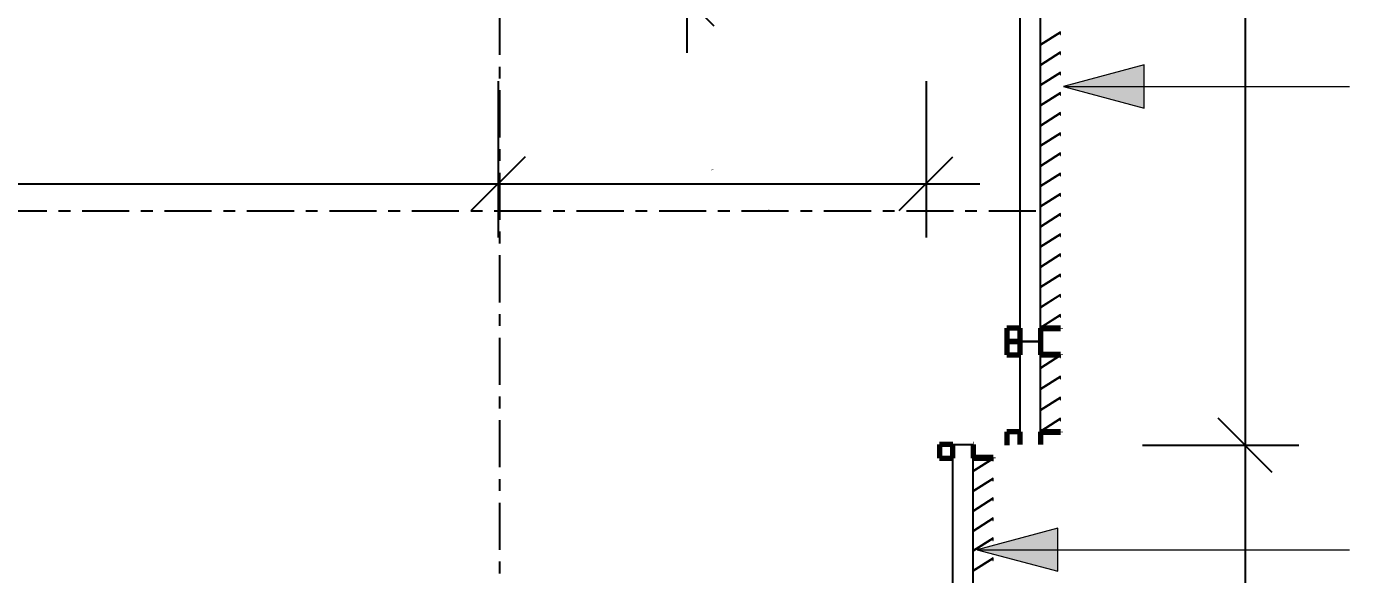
# Model space of a CAD drawing. Header units: millimetres. Extents: x -1379 to 1385823, y -4884429 to 548763.
# Drawn here: x 462651 to 467567, y -2311780 to -2309745 of the extents above; entities that cross this region are included whole.
import ezdxf
from ezdxf.enums import TextEntityAlignment as Align

# ---------------------------------------------------------------- set-up
doc = ezdxf.new("R2010")
doc.units = ezdxf.units.MM
doc.linetypes.add('CENTER', pattern=[50.8, 31.75, -6.35, 6.35, -6.35])
doc.linetypes.add('TA_GL_000.70000', pattern=[1.925, 0.7, -0.175, 0.175, -0.175, 0.7])
for name, color, linetype in [('000 - 0_SYM_DWG_GRIDLINE_MAIN_COLOR_251', 7, 'Continuous'), ('000 - 0_SYM_DWG_SLOPE-SYM_TEXT_COLOR_3', 7, 'Continuous'), ('000 - D I M', 7, 'Continuous'), ('000 - GRID', 7, 'CENTER')]:
    doc.layers.add(name, color=color, linetype=linetype)
doc.layers.add('000 - CONCRETE_EX_LOUVERS_DEF_SUB', color=7, linetype='Continuous', plot=False)
doc.layers.add('G-ANNO-TEXT', color=7, linetype='Continuous', lineweight=9)
doc.styles.add('ARIAL', font='arial.ttf')
doc.styles.add('Arial_2', font='arial.ttf', dxfattribs={"height": 3})
doc.styles.add('TA', font='', dxfattribs={"height": 4.5})
doc.styles.get('TA').set_extended_font_data('Cordia New')
doc.dimstyles.new('DPA-DIM-3_0_T-T', dxfattribs={"dimscale": 304.8, "dimtxt": 306.07782, "dimasz": 0.656168, "dimexe": 0.656168, "dimexo": 0.0625, "dimgap": 0.164042, "dimtad": 1, "dimdec": 0, "dimzin": 0, "dimdsep": 46, "dimtxsty": 'Arial_2', "dimblk1": 'OBLIQUE', "dimblk2": 'OBLIQUE', "dimsah": 1, "dimcen": 0.09, "dimdle": 0.656168, "dimclrd": 7, "dimclre": 7, "dimclrt": 7, "dimadec": 8, "dimazin": 0, "dimtfac": 1, "dimtdec": 4, "dimtix": 1, "dimtmove": 0, "dimatfit": 3, "dimfxl": 1.312336, "dimfxlon": 1, "dimtvp": 1, "dimtolj": 1, "dimtzin": 0, "dimarcsym": 2})

# ---------------------------------------------------------------- blocks, each defined once
blk = doc.blocks.new('DPA_CP_Entrance Louver Grill Vertical Z - Louver Grill Vertical Z-5239802-IV01 - LOWER ROOF LEVEL PLAN')
at = {"layer": '000 - CONCRETE_EX_LOUVERS_DEF_SUB', "color": 7, "lineweight": 70}
for p, q in [((-506, 0), (-556, 0)), ((-556, 0), (-556, -50)), ((-506, -50), (-506, 0)), ((556, 0), (506, 0)), ((506, 0), (506, -50)), ((556, -50), (556, 0)), ((-556, -50), (-506, -50)), ((506, -50), (556, -50)), ((-506, -125), (-556, -125)), ((-556, -125), (-556, -127)), ((-556, -127), (-508, -127)), ((-508, -127), (-508, -200)), ((-506, -200), (-506, -125)), ((556, -125), (506, -125)), ((506, -125), (506, -200)), ((508, -200), (508, -127)), ((508, -127), (556, -127)), ((556, -127), (556, -125)), ((-508, -200), (-506, -200)), ((506, -200), (508, -200))]:
    blk.add_line(p, q, dxfattribs=at)
at = {"layer": '000 - CONCRETE_EX_LOUVERS_DEF_SUB', "color": 7}
for p, q in [((-556, -125), (-556, -50)), ((-556, -50), (556, -50)), ((556, -50), (556, -125)), ((-556, -125), (556, -125))]:
    blk.add_line(p, q, dxfattribs=at)
blk = doc.blocks.new('GM_Louver Grill Vertical Z1 - Z Profile-V484-IV01 - LOWER ROOF LEVEL PLAN')
at = {"layer": '000 - CONCRETE_EX_LOUVERS_DEF_SUB', "color": 7, "lineweight": 9}
for p, q in [((30, 0), (0.1, 0)), ((0.1, 0), (46.4, -73)), ((30, -2), (30, 0)), ((50, -75), (3.7, -2)), ((3.7, -2), (30, -2)), ((46.4, -73), (40, -73)), ((40, -73), (40, -75)), ((40, -75), (50, -75))]:
    blk.add_line(p, q, dxfattribs=at)
blk = doc.blocks.new('GM_Louver Grill Vertical Z1 - Z Profile-V533-IV01 - LOWER ROOF LEVEL PLAN')
at = {"layer": '000 - CONCRETE_EX_LOUVERS_DEF_SUB', "color": 7, "lineweight": 9}
for p, q in [((30, 0), (0.1, 0)), ((0.1, 0), (46.4, -73)), ((30, -2), (30, 0)), ((50, -75), (3.7, -2)), ((3.7, -2), (30, -2)), ((46.4, -73), (40, -73)), ((40, -73), (40, -75)), ((40, -75), (50, -75))]:
    blk.add_line(p, q, dxfattribs=at)
blk = doc.blocks.new('GM_Louver Grill Vertical Z1 - Z Profile-V534-IV01 - LOWER ROOF LEVEL PLAN')
at = {"layer": '000 - CONCRETE_EX_LOUVERS_DEF_SUB', "color": 7, "lineweight": 9}
for p, q in [((30, 0), (0.1, 0)), ((0.1, 0), (46.4, -73)), ((30, -2), (30, 0)), ((50, -75), (3.7, -2)), ((3.7, -2), (30, -2)), ((46.4, -73), (40, -73)), ((40, -73), (40, -75)), ((40, -75), (50, -75))]:
    blk.add_line(p, q, dxfattribs=at)
blk = doc.blocks.new('GM_Louver Grill Vertical Z1 - Z Profile-V535-IV01 - LOWER ROOF LEVEL PLAN')
at = {"layer": '000 - CONCRETE_EX_LOUVERS_DEF_SUB', "color": 7, "lineweight": 9}
for p, q in [((30, 0), (0.1, 0)), ((0.1, 0), (46.4, -73)), ((30, -2), (30, 0)), ((50, -75), (3.7, -2)), ((3.7, -2), (30, -2)), ((46.4, -73), (40, -73)), ((40, -73), (40, -75)), ((40, -75), (50, -75))]:
    blk.add_line(p, q, dxfattribs=at)
blk = doc.blocks.new('GM_Louver Grill Vertical Z1 - Z Profile-V536-IV01 - LOWER ROOF LEVEL PLAN')
at = {"layer": '000 - CONCRETE_EX_LOUVERS_DEF_SUB', "color": 7, "lineweight": 9}
for p, q in [((30, 0), (0.1, 0)), ((0.1, 0), (46.4, -73)), ((30, -2), (30, 0)), ((50, -75), (3.7, -2)), ((3.7, -2), (30, -2)), ((46.4, -73), (40, -73)), ((40, -73), (40, -75)), ((40, -75), (50, -75))]:
    blk.add_line(p, q, dxfattribs=at)
blk = doc.blocks.new('GM_Louver Grill Vertical Z1 - Z Profile-V537-IV01 - LOWER ROOF LEVEL PLAN')
at = {"layer": '000 - CONCRETE_EX_LOUVERS_DEF_SUB', "color": 7, "lineweight": 9}
for p, q in [((30, 0), (0.1, 0)), ((0.1, 0), (46.4, -73)), ((30, -2), (30, 0)), ((50, -75), (3.7, -2)), ((3.7, -2), (30, -2)), ((46.4, -73), (40, -73)), ((40, -73), (40, -75)), ((40, -75), (50, -75))]:
    blk.add_line(p, q, dxfattribs=at)
blk = doc.blocks.new('DPA_CP_Entrance Louver Grill Vertical Z - Louver Grill Vertical Z-5240929-IV01 - LOWER ROOF LEVEL PLAN')
at = {"layer": '000 - CONCRETE_EX_LOUVERS_DEF_SUB', "color": 7, "lineweight": 70}
for p, q in [((-142.5, 0), (-192.5, 0)), ((-142.5, -50), (-142.5, 0)), ((192.5, 0), (142.5, 0)), ((142.5, 0), (142.5, -50)), ((192.5, -50), (192.5, 0)), ((-190.5, -50), (-142.5, -50)), ((142.5, -50), (192.5, -50)), ((-142.5, -125), (-190.5, -125)), ((-190.5, -127), (-144.5, -127)), ((-144.5, -127), (-144.5, -200)), ((-142.5, -200), (-142.5, -125)), ((192.5, -125), (142.5, -125)), ((142.5, -125), (142.5, -200)), ((144.5, -200), (144.5, -127)), ((144.5, -127), (192.5, -127)), ((192.5, -127), (192.5, -125)), ((-144.5, -200), (-142.5, -200)), ((142.5, -200), (144.5, -200))]:
    blk.add_line(p, q, dxfattribs=at)
at = {"layer": '000 - CONCRETE_EX_LOUVERS_DEF_SUB', "color": 7}
for p, q in [((-190.5, -50), (192.5, -50)), ((192.5, -50), (192.5, -125)), ((-190.5, -125), (192.5, -125))]:
    blk.add_line(p, q, dxfattribs=at)
blk = doc.blocks.new('DPA_CP_Entrance Louver Grill Vertical Z - Louver Grill Vertical Z-4595767-IV01 - LOWER ROOF LEVEL PLAN')
at = {"layer": '000 - CONCRETE_EX_LOUVERS_DEF_SUB', "color": 7, "lineweight": 70}
for p, q in [((-700, 0), (-750, 0)), ((-750, 0), (-750, -50)), ((-700, -50), (-700, 0)), ((750, 0), (700, 0)), ((700, 0), (700, -50)), ((750, -50), (750, 0)), ((-750, -50), (-700, -50)), ((700, -50), (750, -50)), ((-700, -125), (-750, -125)), ((-750, -125), (-750, -127)), ((-750, -127), (-702, -127)), ((-702, -127), (-702, -200)), ((-700, -200), (-700, -125)), ((750, -125), (700, -125)), ((700, -125), (700, -200)), ((702, -200), (702, -127)), ((702, -127), (750, -127)), ((750, -127), (750, -125)), ((-702, -200), (-700, -200)), ((700, -200), (702, -200))]:
    blk.add_line(p, q, dxfattribs=at)
at = {"layer": '000 - CONCRETE_EX_LOUVERS_DEF_SUB', "color": 7}
for p, q in [((-750, -125), (-750, -50)), ((-750, -50), (750, -50)), ((750, -50), (750, -125)), ((-750, -125), (750, -125))]:
    blk.add_line(p, q, dxfattribs=at)
blk = doc.blocks.new('GM_Louver Grill Vertical Z1 - Z Profile-V597-IV01 - LOWER ROOF LEVEL PLAN')
at = {"layer": '000 - CONCRETE_EX_LOUVERS_DEF_SUB', "color": 7, "lineweight": 9}
for p, q in [((30, 0), (0.1, 0)), ((0.1, 0), (46.4, -73)), ((30, -2), (30, 0)), ((50, -75), (3.7, -2)), ((3.7, -2), (30, -2)), ((46.4, -73), (40, -73)), ((40, -73), (40, -75)), ((40, -75), (50, -75))]:
    blk.add_line(p, q, dxfattribs=at)
blk = doc.blocks.new('GM_Louver Grill Vertical Z1 - Z Profile-V598-IV01 - LOWER ROOF LEVEL PLAN')
at = {"layer": '000 - CONCRETE_EX_LOUVERS_DEF_SUB', "color": 7, "lineweight": 9}
for p, q in [((30, 0), (0.1, 0)), ((0.1, 0), (46.4, -73)), ((30, -2), (30, 0)), ((50, -75), (3.7, -2)), ((3.7, -2), (30, -2)), ((46.4, -73), (40, -73)), ((40, -73), (40, -75)), ((40, -75), (50, -75))]:
    blk.add_line(p, q, dxfattribs=at)
blk = doc.blocks.new('GM_Louver Grill Vertical Z1 - Z Profile-V599-IV01 - LOWER ROOF LEVEL PLAN')
at = {"layer": '000 - CONCRETE_EX_LOUVERS_DEF_SUB', "color": 7, "lineweight": 9}
for p, q in [((30, 0), (0.1, 0)), ((0.1, 0), (46.4, -73)), ((30, -2), (30, 0)), ((50, -75), (3.7, -2)), ((3.7, -2), (30, -2)), ((46.4, -73), (40, -73)), ((40, -73), (40, -75)), ((40, -75), (50, -75))]:
    blk.add_line(p, q, dxfattribs=at)
blk = doc.blocks.new('GM_Louver Grill Vertical Z1 - Z Profile-V600-IV01 - LOWER ROOF LEVEL PLAN')
at = {"layer": '000 - CONCRETE_EX_LOUVERS_DEF_SUB', "color": 7, "lineweight": 9}
for p, q in [((30, 0), (0.1, 0)), ((0.1, 0), (46.4, -73)), ((30, -2), (30, 0)), ((50, -75), (3.7, -2)), ((3.7, -2), (30, -2)), ((46.4, -73), (40, -73)), ((40, -73), (40, -75)), ((40, -75), (50, -75))]:
    blk.add_line(p, q, dxfattribs=at)
blk = doc.blocks.new('GM_Louver Grill Vertical Z1 - Z Profile-V601-IV01 - LOWER ROOF LEVEL PLAN')
at = {"layer": '000 - CONCRETE_EX_LOUVERS_DEF_SUB', "color": 7, "lineweight": 9}
for p, q in [((30, 0), (0.1, 0)), ((0.1, 0), (46.4, -73)), ((30, -2), (30, 0)), ((50, -75), (3.7, -2)), ((3.7, -2), (30, -2)), ((46.4, -73), (40, -73)), ((40, -73), (40, -75)), ((40, -75), (50, -75))]:
    blk.add_line(p, q, dxfattribs=at)
blk = doc.blocks.new('GM_Louver Grill Vertical Z1 - Z Profile-V602-IV01 - LOWER ROOF LEVEL PLAN')
at = {"layer": '000 - CONCRETE_EX_LOUVERS_DEF_SUB', "color": 7, "lineweight": 9}
for p, q in [((30, 0), (0.1, 0)), ((0.1, 0), (46.4, -73)), ((30, -2), (30, 0)), ((50, -75), (3.7, -2)), ((3.7, -2), (30, -2)), ((46.4, -73), (40, -73)), ((40, -73), (40, -75)), ((40, -75), (50, -75))]:
    blk.add_line(p, q, dxfattribs=at)
blk = doc.blocks.new('GM_Louver Grill Vertical Z1 - Z Profile-V603-IV01 - LOWER ROOF LEVEL PLAN')
at = {"layer": '000 - CONCRETE_EX_LOUVERS_DEF_SUB', "color": 7, "lineweight": 9}
for p, q in [((30, 0), (0.1, 0)), ((0.1, 0), (46.4, -73)), ((30, -2), (30, 0)), ((50, -75), (3.7, -2)), ((3.7, -2), (30, -2)), ((46.4, -73), (40, -73)), ((40, -73), (40, -75)), ((40, -75), (50, -75))]:
    blk.add_line(p, q, dxfattribs=at)
blk = doc.blocks.new('GM_Louver Grill Vertical Z1 - Z Profile-V604-IV01 - LOWER ROOF LEVEL PLAN')
at = {"layer": '000 - CONCRETE_EX_LOUVERS_DEF_SUB', "color": 7, "lineweight": 9}
for p, q in [((30, 0), (0.1, 0)), ((0.1, 0), (46.4, -73)), ((30, -2), (30, 0)), ((50, -75), (3.7, -2)), ((3.7, -2), (30, -2)), ((46.4, -73), (40, -73)), ((40, -73), (40, -75)), ((40, -75), (50, -75))]:
    blk.add_line(p, q, dxfattribs=at)
blk = doc.blocks.new('GM_Louver Grill Vertical Z1 - Z Profile-V605-IV01 - LOWER ROOF LEVEL PLAN')
at = {"layer": '000 - CONCRETE_EX_LOUVERS_DEF_SUB', "color": 7, "lineweight": 9}
for p, q in [((30, 0), (0.1, 0)), ((0.1, 0), (46.4, -73)), ((30, -2), (30, 0)), ((50, -75), (3.7, -2)), ((3.7, -2), (30, -2)), ((46.4, -73), (40, -73)), ((40, -73), (40, -75)), ((40, -75), (50, -75))]:
    blk.add_line(p, q, dxfattribs=at)
blk = doc.blocks.new('GM_Louver Grill Vertical Z1 - Z Profile-V606-IV01 - LOWER ROOF LEVEL PLAN')
at = {"layer": '000 - CONCRETE_EX_LOUVERS_DEF_SUB', "color": 7, "lineweight": 9}
for p, q in [((30, 0), (0.1, 0)), ((0.1, 0), (46.4, -73)), ((30, -2), (30, 0)), ((50, -75), (3.7, -2)), ((3.7, -2), (30, -2)), ((46.4, -73), (40, -73)), ((40, -73), (40, -75)), ((40, -75), (50, -75))]:
    blk.add_line(p, q, dxfattribs=at)
blk = doc.blocks.new('GM_Louver Grill Vertical Z1 - Z Profile-V607-IV01 - LOWER ROOF LEVEL PLAN')
at = {"layer": '000 - CONCRETE_EX_LOUVERS_DEF_SUB', "color": 7, "lineweight": 9}
for p, q in [((30, 0), (0.1, 0)), ((0.1, 0), (46.4, -73)), ((30, -2), (30, 0)), ((50, -75), (3.7, -2)), ((3.7, -2), (30, -2)), ((46.4, -73), (40, -73)), ((40, -73), (40, -75)), ((40, -75), (50, -75))]:
    blk.add_line(p, q, dxfattribs=at)
blk = doc.blocks.new('GM_Louver Grill Vertical Z1 - Z Profile-V608-IV01 - LOWER ROOF LEVEL PLAN')
at = {"layer": '000 - CONCRETE_EX_LOUVERS_DEF_SUB', "color": 7, "lineweight": 9}
for p, q in [((30, 0), (0.1, 0)), ((0.1, 0), (46.4, -73)), ((30, -2), (30, 0)), ((50, -75), (3.7, -2)), ((3.7, -2), (30, -2)), ((46.4, -73), (40, -73)), ((40, -73), (40, -75)), ((40, -75), (50, -75))]:
    blk.add_line(p, q, dxfattribs=at)
blk = doc.blocks.new('GM_Louver Grill Vertical Z1 - Z Profile-V609-IV01 - LOWER ROOF LEVEL PLAN')
at = {"layer": '000 - CONCRETE_EX_LOUVERS_DEF_SUB', "lineweight": 9}
h = blk.add_hatch(dxfattribs=at)
h.set_pattern_fill('FP_67', style=0, pattern_type=2)
h.set_pattern_definition([(320, (2318072.5, 233351.46), (-63.75582, -728.7365), [76.2, -838.2]), (265, (2318072.5, 233351.5), (764.2276, 140.97162), [60.96, -670.56]), (10.451, (2318067.2, 233290.74), (700.46675, -587.77), [64.76, -712.36]), (316.184, (2318275.7, 233351.5), (-168.17096, -1084.31624), [114.3, -1257.3]), (6.636, (2318261.7, 233261.1), (989.70985, -949.6099), [97.14, -1068.54]), (261.184, (2318275.7, 233351.5), (989.70115, -949.62055), [91.44, -1005.84]), (291, (2318224.9, 233249.86), (-409.06057, -606.45787), [76.2, -838.2]), (236, (2318224.9, 233249.9), (736.75292, -247.20834), [60.96, -670.56]), (341.451, (2318190.8, 233199.3), (327.68547, -853.66825), [64.76, -712.36]), (307.5, (2318072.48, 233351.46), (338.22012, -12.354693), [33.528, -628.904, 33.528, -1320.292]), (307.5, (2318072.48, 233351.46), (338.22012, -12.354693), [-695.96, -647.192, 33.528, -639.572]), (277.5, (2318072.48, 233351.46), (400.722127, -267.278874), [33.528, -354.584, 33.528, -870.204]), (277.5, (2318072.48, 233351.46), (400.722127, -267.278874), [-421.64, -613.664, 33.528, -223.012]), (237.5, (2318072.48, 233578.03), (-22.915345, -542.36333), [33.528, -220.472, 33.528, -1810.512]), (237.5, (2318072.48, 233578.03), (-22.915345, -542.36333), [-287.528, -758.952, 33.528, -1018.032]), (227.5, (2318072.5, 233679.63), (101.70711, -592.51696), [33.528, -296.672, 33.528, -1239.52]), (227.5, (2318072.5, 233679.63), (101.70711, -592.51696), [-363.728, -492.76, 33.528, -713.232])])
h.paths.add_polyline_path([(0.1, 0), (46.4, -73), (40, -73), (40, -75), (50, -75), (3.7, -2), (30, -2), (30, 0)])
at = {"layer": '000 - CONCRETE_EX_LOUVERS_DEF_SUB', "color": 7, "lineweight": 9}
for p, q in [((30, 0), (0.1, 0)), ((0.1, 0), (46.4, -73)), ((30, -2), (30, 0)), ((50, -75), (3.7, -2)), ((3.7, -2), (30, -2)), ((46.4, -73), (40, -73)), ((40, -73), (40, -75)), ((40, -75), (50, -75))]:
    blk.add_line(p, q, dxfattribs=at)
blk = doc.blocks.new('GM_Louver Grill Vertical Z1 - Z Profile-V610-IV01 - LOWER ROOF LEVEL PLAN')
at = {"layer": '000 - CONCRETE_EX_LOUVERS_DEF_SUB', "color": 7, "lineweight": 9}
for p, q in [((30, 0), (0.1, 0)), ((0.1, 0), (46.4, -73)), ((30, -2), (30, 0)), ((50, -75), (3.7, -2)), ((3.7, -2), (30, -2)), ((46.4, -73), (40, -73)), ((40, -73), (40, -75)), ((40, -75), (50, -75))]:
    blk.add_line(p, q, dxfattribs=at)
blk = doc.blocks.new('GM_Louver Grill Vertical Z1 - Z Profile-V612-IV01 - LOWER ROOF LEVEL PLAN')
at = {"layer": '000 - CONCRETE_EX_LOUVERS_DEF_SUB', "lineweight": 9}
h = blk.add_hatch(dxfattribs=at)
h.set_pattern_fill('FP_68', style=0, pattern_type=2)
h.set_pattern_definition([(320, (2318222.5, 233351.46), (-63.75582, -728.7365), [76.2, -838.2]), (265, (2318222.5, 233351.5), (764.2276, 140.97162), [60.96, -670.56]), (10.451, (2318217.2, 233290.74), (700.46675, -587.77), [64.76, -712.36]), (316.184, (2318425.7, 233351.5), (-168.17096, -1084.31624), [114.3, -1257.3]), (6.636, (2318411.7, 233261.1), (989.70985, -949.6099), [97.14, -1068.54]), (261.184, (2318425.7, 233351.5), (989.70115, -949.62055), [91.44, -1005.84]), (291, (2318374.9, 233249.86), (-409.06057, -606.45787), [76.2, -838.2]), (236, (2318374.9, 233249.9), (736.75292, -247.20834), [60.96, -670.56]), (341.451, (2318340.8, 233199.3), (327.68547, -853.66825), [64.76, -712.36]), (307.5, (2318222.48, 233351.46), (338.22012, -12.354693), [33.528, -628.904, 33.528, -1320.292]), (307.5, (2318222.48, 233351.46), (338.22012, -12.354693), [-695.96, -647.192, 33.528, -639.572]), (277.5, (2318222.48, 233351.46), (400.722127, -267.278874), [33.528, -354.584, 33.528, -870.204]), (277.5, (2318222.48, 233351.46), (400.722127, -267.278874), [-421.64, -613.664, 33.528, -223.012]), (237.5, (2318222.48, 233578.03), (-22.915345, -542.36333), [33.528, -220.472, 33.528, -1810.512]), (237.5, (2318222.48, 233578.03), (-22.915345, -542.36333), [-287.528, -758.952, 33.528, -1018.032]), (227.5, (2318222.5, 233679.63), (101.70711, -592.51696), [33.528, -296.672, 33.528, -1239.52]), (227.5, (2318222.5, 233679.63), (101.70711, -592.51696), [-363.728, -492.76, 33.528, -713.232])])
h.paths.add_polyline_path([(0.1, 0), (46.4, -73), (40, -73), (40, -75), (50, -75), (3.7, -2), (30, -2), (30, 0)])
at = {"layer": '000 - CONCRETE_EX_LOUVERS_DEF_SUB', "color": 7, "lineweight": 9}
for p, q in [((30, 0), (0.1, 0)), ((0.1, 0), (46.4, -73)), ((30, -2), (30, 0)), ((50, -75), (3.7, -2)), ((3.7, -2), (30, -2)), ((46.4, -73), (40, -73)), ((40, -73), (40, -75)), ((40, -75), (50, -75))]:
    blk.add_line(p, q, dxfattribs=at)
blk = doc.blocks.new('GM_Louver Grill Vertical Z1 - Z Profile-V613-IV01 - LOWER ROOF LEVEL PLAN')
at = {"layer": '000 - CONCRETE_EX_LOUVERS_DEF_SUB', "color": 7, "lineweight": 9}
for p, q in [((30, 0), (0.1, 0)), ((0.1, 0), (46.4, -73)), ((30, -2), (30, 0)), ((50, -75), (3.7, -2)), ((3.7, -2), (30, -2)), ((46.4, -73), (40, -73)), ((40, -73), (40, -75)), ((40, -75), (50, -75))]:
    blk.add_line(p, q, dxfattribs=at)
blk = doc.blocks.new('GM_Louver Grill Vertical Z1 - Z Profile-V614-IV01 - LOWER ROOF LEVEL PLAN')
at = {"layer": '000 - CONCRETE_EX_LOUVERS_DEF_SUB', "color": 7, "lineweight": 9}
for p, q in [((30, 0), (0.1, 0)), ((0.1, 0), (46.4, -73)), ((30, -2), (30, 0)), ((50, -75), (3.7, -2)), ((3.7, -2), (30, -2)), ((46.4, -73), (40, -73)), ((40, -73), (40, -75)), ((40, -75), (50, -75))]:
    blk.add_line(p, q, dxfattribs=at)
blk = doc.blocks.new('GM_Louver Grill Vertical Z1 - Z Profile-V615-IV01 - LOWER ROOF LEVEL PLAN')
at = {"layer": '000 - CONCRETE_EX_LOUVERS_DEF_SUB', "color": 7, "lineweight": 9}
for p, q in [((30, 0), (0.1, 0)), ((0.1, 0), (46.4, -73)), ((30, -2), (30, 0)), ((50, -75), (3.7, -2)), ((3.7, -2), (30, -2)), ((46.4, -73), (40, -73)), ((40, -73), (40, -75)), ((40, -75), (50, -75))]:
    blk.add_line(p, q, dxfattribs=at)
blk = doc.blocks.new('GM_Louver Grill Vertical Z1 - Z Profile-V616-IV01 - LOWER ROOF LEVEL PLAN')
at = {"layer": '000 - CONCRETE_EX_LOUVERS_DEF_SUB', "color": 7, "lineweight": 9}
for p, q in [((30, 0), (0.1, 0)), ((0.1, 0), (46.4, -73)), ((30, -2), (30, 0)), ((50, -75), (3.7, -2)), ((3.7, -2), (30, -2)), ((46.4, -73), (40, -73)), ((40, -73), (40, -75)), ((40, -75), (50, -75))]:
    blk.add_line(p, q, dxfattribs=at)
blk = doc.blocks.new('_Oblique')
at = {"color": 7, "linetype": 'ByBlock', "lineweight": -2}
blk.add_line((-0.5, -0.5), (0.5, 0.5), dxfattribs=at)
blk = doc.blocks.new('*D838')
at = {"layer": '000 - D I M', "color": 7, "lineweight": -2, "transparency": 16777216}
for p, q in [((465105.9, -2309842.7), (465105.9, -2306557.7)), ((464724.9, -2306757.7), (465305.9, -2306757.7)), ((464724.9, -2309642.7), (465305.9, -2309642.7))]:
    blk.add_line(p, q, dxfattribs=at)
at = {"layer": 'Defpoints', "color": 7, "transparency": 16777216}
for p in [(464705.9, -2306757.7), (465105.9, -2306757.7), (464705.9, -2309642.7)]:
    blk.add_point(p, dxfattribs=at)
at = {"layer": '000 - D I M', "color": 7, "lineweight": -2, "transparency": 16777216, "xscale": 200, "yscale": 200, "zscale": 200}
for p, rotation in [((465105.9, -2306757.7), 90), ((465105.9, -2309642.7), 270)]:
    blk.add_blockref('_Oblique', p, dxfattribs=dict(at, rotation=rotation))
at = {"layer": '000 - D I M', "color": 7, "transparency": 16777216, "insert": (465054.3, -2308200.2), "char_height": 3, "width": 1107.531, "attachment_point": 5, "rotation": 90, "style": 'Arial_2'}
blk.add_mtext('\\A1;2885', dxfattribs=at)
blk = doc.blocks.new('*D842')
at = {"layer": '000 - D I M', "color": 7, "lineweight": -2, "transparency": 16777216}
for p, q in [((457803.8, -2309947.7), (457803.8, -2310528.7)), ((464403.8, -2309947.7), (464403.8, -2310528.7)), ((457603.8, -2310328.7), (464603.8, -2310328.7))]:
    blk.add_line(p, q, dxfattribs=at)
at = {"layer": 'Defpoints', "color": 7, "transparency": 16777216}
for p in [(457803.8, -2309928.7), (464403.8, -2309928.7), (464403.8, -2310328.7)]:
    blk.add_point(p, dxfattribs=at)
at = {"layer": '000 - D I M', "color": 7, "lineweight": -2, "transparency": 16777216, "xscale": 200, "yscale": 200, "zscale": 200, "rotation": 180}
blk.add_blockref('_Oblique', (457803.8, -2310328.7), dxfattribs=at)
at = {"layer": '000 - D I M', "color": 7, "lineweight": -2, "transparency": 16777216, "xscale": 200, "yscale": 200, "zscale": 200}
blk.add_blockref('_Oblique', (464403.8, -2310328.7), dxfattribs=at)
at = {"layer": '000 - D I M', "color": 7, "transparency": 16777216, "insert": (461103.8, -2310277.1), "char_height": 3, "width": 1107.531, "attachment_point": 5, "style": 'Arial_2'}
blk.add_mtext('\\A1;6600', dxfattribs=at)
blk = doc.blocks.new('*D831')
at = {"layer": '000 - D I M', "color": 7, "lineweight": -2, "transparency": 16777216}
for p, q in [((464403.8, -2309947.7), (464403.8, -2310528.7)), ((465993.8, -2309947.7), (465993.8, -2310528.7)), ((464203.8, -2310328.7), (466193.8, -2310328.7))]:
    blk.add_line(p, q, dxfattribs=at)
at = {"layer": 'Defpoints', "color": 7, "transparency": 16777216}
for p in [(464403.8, -2309928.7), (465993.8, -2309928.7), (465993.8, -2310328.7)]:
    blk.add_point(p, dxfattribs=at)
at = {"layer": '000 - D I M', "color": 7, "lineweight": -2, "transparency": 16777216, "xscale": 200, "yscale": 200, "zscale": 200, "rotation": 180}
blk.add_blockref('_Oblique', (464403.8, -2310328.7), dxfattribs=at)
at = {"layer": '000 - D I M', "color": 7, "lineweight": -2, "transparency": 16777216, "xscale": 200, "yscale": 200, "zscale": 200}
blk.add_blockref('_Oblique', (465993.8, -2310328.7), dxfattribs=at)
at = {"layer": '000 - D I M', "color": 7, "transparency": 16777216, "insert": (465198.8, -2310277.1), "char_height": 3, "width": 1107.531, "attachment_point": 5, "style": 'Arial_2'}
blk.add_mtext('\\A1;1590', dxfattribs=at)
blk = doc.blocks.new('*D849')
at = {"layer": '000 - D I M', "color": 7, "lineweight": -2, "transparency": 16777216}
for p, q in [((467179.3, -2305837.7), (467179.3, -2311499.7)), ((466798.3, -2306037.7), (467379.3, -2306037.7)), ((466798.3, -2311299.7), (467379.3, -2311299.7))]:
    blk.add_line(p, q, dxfattribs=at)
at = {"layer": 'Defpoints', "color": 7, "transparency": 16777216}
for p in [(466779.3, -2306037.7), (466779.3, -2311299.7), (467179.3, -2311299.7)]:
    blk.add_point(p, dxfattribs=at)
at = {"layer": '000 - D I M', "color": 7, "lineweight": -2, "transparency": 16777216, "xscale": 200, "yscale": 200, "zscale": 200}
for p, rotation in [((467179.3, -2306037.7), 90), ((467179.3, -2311299.7), 270)]:
    blk.add_blockref('_Oblique', p, dxfattribs=dict(at, rotation=rotation))
at = {"layer": '000 - D I M', "color": 7, "transparency": 16777216, "insert": (467127.8, -2308668.7), "char_height": 3, "width": 1107.531, "attachment_point": 5, "rotation": 90, "style": 'Arial_2'}
blk.add_mtext('\\A1;5262', dxfattribs=at)
blk = doc.blocks.new('*D850')
at = {"layer": '000 - D I M', "color": 7, "lineweight": -2, "transparency": 16777216}
for p, q in [((467179.3, -2311099.7), (467179.3, -2315677.7)), ((466798.3, -2311299.7), (467379.3, -2311299.7)), ((466798.3, -2315477.7), (467379.3, -2315477.7))]:
    blk.add_line(p, q, dxfattribs=at)
at = {"layer": 'Defpoints', "color": 7, "transparency": 16777216}
for p in [(466779.3, -2311299.7), (466779.3, -2315477.7), (467179.3, -2315477.7)]:
    blk.add_point(p, dxfattribs=at)
at = {"layer": '000 - D I M', "color": 7, "lineweight": -2, "transparency": 16777216, "xscale": 200, "yscale": 200, "zscale": 200}
for p, rotation in [((467179.3, -2311299.7), 90), ((467179.3, -2315477.7), 270)]:
    blk.add_blockref('_Oblique', p, dxfattribs=dict(at, rotation=rotation))
at = {"layer": '000 - D I M', "color": 7, "transparency": 16777216, "insert": (467127.8, -2313388.7), "char_height": 3, "width": 1107.531, "attachment_point": 5, "rotation": 90, "style": 'Arial_2'}
blk.add_mtext('\\A1;4178', dxfattribs=at)
blk = doc.blocks.new('*U1920')
at = {"layer": '000 - 0_SYM_DWG_GRIDLINE_MAIN_COLOR_251', "color": 7, "linetype": 'ByBlock', "ltscale": 5}
blk.add_line((20, 0), (-355.735, 0), dxfattribs=at)
at = {"color": 7, "style": 'TA', "flags": 1}
blk.add_attdef('LOCATION', (6, -6), '', height=4.5, rotation=270, dxfattribs=at)
at = {"layer": '000 - 0_SYM_DWG_SLOPE-SYM_TEXT_COLOR_3', "color": 7, "style": 'ARIAL'}
blk.add_attdef('GRID-HEAD', text='', height=4, rotation=90, dxfattribs=at).set_placement((40, 0), align=Align.MIDDLE_CENTER)
blk = doc.blocks.new('*U1773')
at = {"layer": '000 - 0_SYM_DWG_GRIDLINE_MAIN_COLOR_251', "color": 7, "linetype": 'ByBlock', "ltscale": 5}
blk.add_line((20, 0), (-155.16, 0), dxfattribs=at)
at = {"layer": '000 - 0_SYM_DWG_GRIDLINE_MAIN_COLOR_251', "color": 7}
blk.add_point((-135.16, 0), dxfattribs=at)
at = {"color": 7, "style": 'TA', "flags": 1}
blk.add_attdef('LOCATION', (6, -6), '', height=4.5, rotation=270, dxfattribs=at)

msp = doc.modelspace()

# ---------------------------------------------------------------- hatches: boundary and pattern name
at = {"layer": 'G-ANNO-TEXT'}
for points in [[(466504.8, -2309967.8), (466804.8, -2310048.1), (466804.8, -2309887.4)], [(466183.8, -2311687.8), (466483.8, -2311768.1), (466483.8, -2311607.4)]]:
    msp.add_hatch(color=7, dxfattribs=at).paths.add_polyline_path(points)

# ---------------------------------------------------------------- linework, layer by layer
at = {"layer": 'G-ANNO-TEXT', "color": 7}
for p, q in [((466804.8, -2309887.4), (466504.8, -2309967.8)), ((466804.8, -2310048.1), (466804.8, -2309887.4)), ((466504.8, -2309967.8), (466804.8, -2310048.1)), ((466504.8, -2309967.8), (467567.4, -2309967.8)), ((466483.8, -2311607.4), (466183.8, -2311687.8)), ((466483.8, -2311768.1), (466483.8, -2311607.4)), ((466183.8, -2311687.8), (466483.8, -2311768.1)), ((466183.8, -2311687.8), (467567.4, -2311687.8))]:
    msp.add_line(p, q, dxfattribs=at)

# ---------------------------------------------------------------- block references
at = {"layer": '000 - CONCRETE_EX_LOUVERS_DEF_SUB', "color": 7}
for name, p, rotation in [('DPA_CP_Entrance Louver Grill Vertical Z - Louver Grill Vertical Z-4595767-IV01 - LOWER ROOF LEVEL PLAN', (466293.8, -2310164.7), 90.00000000000382), ('DPA_CP_Entrance Louver Grill Vertical Z - Louver Grill Vertical Z-5240929-IV01 - LOWER ROOF LEVEL PLAN', (466293.8, -2311107.2), 90.00000000000382), ('DPA_CP_Entrance Louver Grill Vertical Z - Louver Grill Vertical Z-5239802-IV01 - LOWER ROOF LEVEL PLAN', (466043.8, -2311853.7), 89.99999999997503)]:
    msp.add_blockref(name, p, dxfattribs=dict(at, rotation=rotation))
at = {"layer": '000 - CONCRETE_EX_LOUVERS_DEF_SUB', "color": 7, "lineweight": 9}
for name, p, rotation in [('GM_Louver Grill Vertical Z1 - Z Profile-V597-IV01 - LOWER ROOF LEVEL PLAN', (466418.8, -2309814.7), 90.00000000000382), ('GM_Louver Grill Vertical Z1 - Z Profile-V598-IV01 - LOWER ROOF LEVEL PLAN', (466418.8, -2309889.7), 90.00000000000382), ('GM_Louver Grill Vertical Z1 - Z Profile-V599-IV01 - LOWER ROOF LEVEL PLAN', (466418.8, -2309964.7), 90.00000000000382), ('GM_Louver Grill Vertical Z1 - Z Profile-V600-IV01 - LOWER ROOF LEVEL PLAN', (466418.8, -2310039.7), 90.00000000000382), ('GM_Louver Grill Vertical Z1 - Z Profile-V601-IV01 - LOWER ROOF LEVEL PLAN', (466418.8, -2310114.7), 90.00000000000382), ('GM_Louver Grill Vertical Z1 - Z Profile-V602-IV01 - LOWER ROOF LEVEL PLAN', (466418.8, -2310189.7), 90.00000000000382), ('GM_Louver Grill Vertical Z1 - Z Profile-V603-IV01 - LOWER ROOF LEVEL PLAN', (466418.8, -2310264.7), 90.00000000000382), ('GM_Louver Grill Vertical Z1 - Z Profile-V604-IV01 - LOWER ROOF LEVEL PLAN', (466418.8, -2310339.7), 90.00000000000382), ('GM_Louver Grill Vertical Z1 - Z Profile-V605-IV01 - LOWER ROOF LEVEL PLAN', (466418.8, -2310414.7), 90.00000000000382), ('GM_Louver Grill Vertical Z1 - Z Profile-V606-IV01 - LOWER ROOF LEVEL PLAN', (466418.8, -2310489.7), 90.00000000000382), ('GM_Louver Grill Vertical Z1 - Z Profile-V607-IV01 - LOWER ROOF LEVEL PLAN', (466418.8, -2310564.7), 90.00000000000382), ('GM_Louver Grill Vertical Z1 - Z Profile-V608-IV01 - LOWER ROOF LEVEL PLAN', (466418.8, -2310639.7), 90.00000000000382), ('GM_Louver Grill Vertical Z1 - Z Profile-V609-IV01 - LOWER ROOF LEVEL PLAN', (466418.8, -2310714.7), 90.00000000000382), ('GM_Louver Grill Vertical Z1 - Z Profile-V610-IV01 - LOWER ROOF LEVEL PLAN', (466418.8, -2310789.7), 90.00000000000382), ('GM_Louver Grill Vertical Z1 - Z Profile-V612-IV01 - LOWER ROOF LEVEL PLAN', (466418.8, -2310864.7), 90.00000000000382), ('GM_Louver Grill Vertical Z1 - Z Profile-V615-IV01 - LOWER ROOF LEVEL PLAN', (466418.8, -2311014.7), 90.00000000000382), ('GM_Louver Grill Vertical Z1 - Z Profile-V613-IV01 - LOWER ROOF LEVEL PLAN', (466418.8, -2311093.1), 90.00000000000382), ('GM_Louver Grill Vertical Z1 - Z Profile-V614-IV01 - LOWER ROOF LEVEL PLAN', (466418.8, -2311171.4), 90.00000000000382), ('GM_Louver Grill Vertical Z1 - Z Profile-V616-IV01 - LOWER ROOF LEVEL PLAN', (466418.8, -2311249.7), 90.00000000000382), ('GM_Louver Grill Vertical Z1 - Z Profile-V484-IV01 - LOWER ROOF LEVEL PLAN', (466168.8, -2311397.7), 89.99999999997503), ('GM_Louver Grill Vertical Z1 - Z Profile-V533-IV01 - LOWER ROOF LEVEL PLAN', (466168.8, -2311471.7), 89.99999999997503), ('GM_Louver Grill Vertical Z1 - Z Profile-V534-IV01 - LOWER ROOF LEVEL PLAN', (466168.8, -2311545.7), 89.99999999997503), ('GM_Louver Grill Vertical Z1 - Z Profile-V535-IV01 - LOWER ROOF LEVEL PLAN', (466168.8, -2311619.7), 89.99999999997503), ('GM_Louver Grill Vertical Z1 - Z Profile-V536-IV01 - LOWER ROOF LEVEL PLAN', (466168.8, -2311693.7), 89.99999999997503), ('GM_Louver Grill Vertical Z1 - Z Profile-V537-IV01 - LOWER ROOF LEVEL PLAN', (466168.8, -2311767.7), 89.99999999997503)]:
    msp.add_blockref(name, p, dxfattribs=dict(at, rotation=rotation))
at = {"layer": '000 - GRID', "color": 7, "linetype": 'TA_GL_000.70000'}
for name, p, xscale, yscale, zscale, rotation in [('*U1920', (464409.9, -2314669.4), 50.00000000000004, 50.00000000000004, 50.00000000000004, 270), ('*U1773', (458651.9, -2310429.4), 50, 50, 50, 180)]:
    msp.add_blockref(name, p, dxfattribs=dict(at, xscale=xscale, yscale=yscale, zscale=zscale, rotation=rotation))

# ---------------------------------------------------------------- dimensions: what is measured, and where the dimension line sits
at = {"layer": '000 - D I M', "color": 7}
for base, p1, p2, override, picture, middle in [((467179.3, -2311299.7), (466779.3, -2306037.7), (466779.3, -2311299.7), {"dimpost": '<>', "dimclrd": 7, "dimclre": 7, "dimclrt": 7, "dimfxl": 5262}, '*D849', (467127.8, -2308668.7)), ((465105.9, -2306757.7), (464705.9, -2309642.7), (464705.9, -2306757.7), {"dimpost": '<>', "dimclrd": 7, "dimclre": 7, "dimclrt": 7, "dimfxl": 2885}, '*D838', (465054.3, -2308200.2)), ((467179.3, -2315477.7), (466779.3, -2311299.7), (466779.3, -2315477.7), {"dimpost": '<>', "dimclrd": 7, "dimclre": 7, "dimclrt": 7, "dimfxl": 4178}, '*D850', (467127.8, -2313388.7))]:
    dim = msp.add_linear_dim(base=base, p1=p1, p2=p2, angle=90, dimstyle='DPA-DIM-3_0_T-T', override=override, dxfattribs=at)
    dim.commit()
    dim.dimension.update_dxf_attribs({"geometry": picture, "text_midpoint": middle})
for base, p1, p2, override, picture, middle in [((464403.8, -2310328.7), (457803.8, -2309928.7), (464403.8, -2309928.7), {"dimpost": '<>', "dimclrd": 7, "dimclre": 7, "dimclrt": 7, "dimfxl": 6600}, '*D842', (461103.8, -2310277.1)), ((465993.8, -2310328.7), (464403.8, -2309928.7), (465993.8, -2309928.7), {"dimpost": '<>', "dimclrd": 7, "dimclre": 7, "dimclrt": 7, "dimfxl": 1590}, '*D831', (465198.8, -2310277.1))]:
    dim = msp.add_linear_dim(base=base, p1=p1, p2=p2, dimstyle='DPA-DIM-3_0_T-T', override=override, dxfattribs=at)
    dim.commit()
    dim.dimension.update_dxf_attribs({"geometry": picture, "text_midpoint": middle})

doc.saveas('drawing.dxf')
